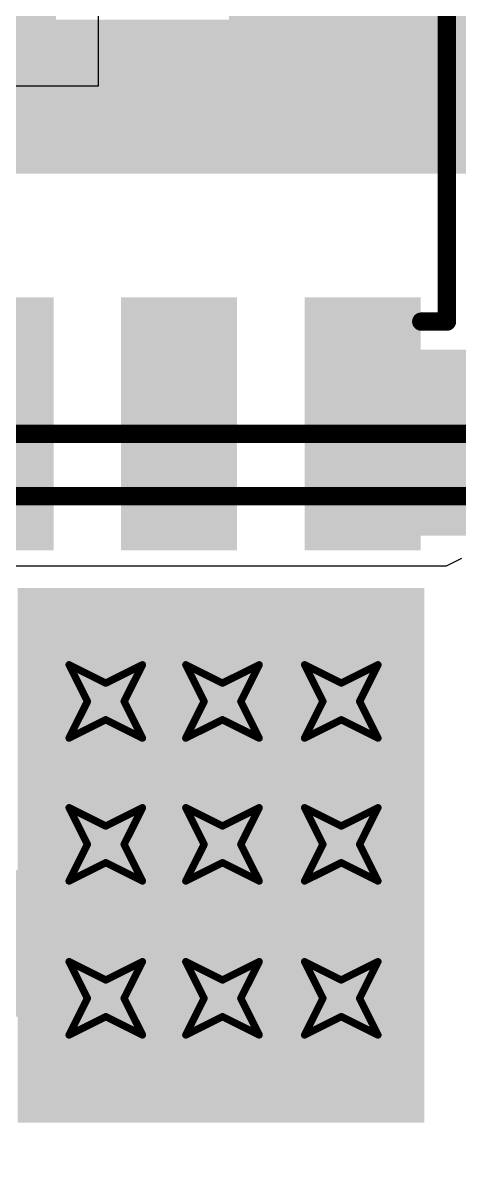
# Model space of a CAD drawing. Header units: inches. Extents: x -0.8 to 12, y -0.1 to 3.7.
# Drawn here: x 0.9675 to 1.0862, y 0.7085 to 1.0241 of the extents above; entities that cross this region are included whole.
import ezdxf

# ---------------------------------------------------------------- set-up
doc = ezdxf.new("R2010")
doc.units = ezdxf.units.IN
doc.header["$MEASUREMENT"] = 0
for name, color, linetype in [('Bottom Layer', 5, 'Continuous'), ('Bottom Overlay', 54, 'Continuous'), ('Bottom Paste', 16, 'Continuous'), ('Bottom Solder', 6, 'Continuous'), ('Drill Drawing', 1, 'Continuous'), ('Top Layer', 1, 'Continuous'), ('Top Overlay', 2, 'Continuous'), ('Top Paste', 8, 'Continuous'), ('Top Solder', 216, 'Continuous'), ('Via Holes', 16, 'Continuous')]:
    doc.layers.add(name, color=color, linetype=linetype)

# ---------------------------------------------------------------- blocks, each defined once
blk = doc.blocks.new('SOIC_8_3')
at = {"layer": 'Top Layer'}
for points in [[(-0.07579, 0.08681), (-0.07579, 0.06319), (-0.13681, 0.06319), (-0.13681, 0.08681)], [(0.13681, 0.08681), (0.13681, 0.06319), (0.07579, 0.06319), (0.07579, 0.08681)], [(-0.07579, 0.03681), (-0.07579, 0.01319), (-0.13681, 0.01319), (-0.13681, 0.03681)], [(0.13681, 0.03681), (0.13681, 0.01319), (0.07579, 0.01319), (0.07579, 0.03681)], [(-0.07579, -0.01319), (-0.07579, -0.03681), (-0.13681, -0.03681), (-0.13681, -0.01319)], [(0.13681, -0.01319), (0.13681, -0.03681), (0.07579, -0.03681), (0.07579, -0.01319)], [(-0.07579, -0.06319), (-0.07579, -0.08681), (-0.13681, -0.08681), (-0.13681, -0.06319)], [(0.13681, -0.06319), (0.13681, -0.08681), (0.07579, -0.08681), (0.07579, -0.06319)]]:
    blk.add_hatch(color=1, dxfattribs=at).paths.add_polyline_path(points)
at = {"layer": 'Top Overlay'}
blk.add_hatch(color=2, dxfattribs=at).paths.add_polyline_path([(-0.072, 0.06202), (-0.059, 0.06202), (-0.059, 0.08802), (-0.072, 0.08802)])
at = {"layer": 'Top Paste'}
for points in [[(-0.07579, 0.08681), (-0.07579, 0.06319), (-0.13681, 0.06319), (-0.13681, 0.08681)], [(0.13681, 0.08681), (0.13681, 0.06319), (0.07579, 0.06319), (0.07579, 0.08681)], [(-0.07579, 0.03681), (-0.07579, 0.01319), (-0.13681, 0.01319), (-0.13681, 0.03681)], [(0.13681, 0.03681), (0.13681, 0.01319), (0.07579, 0.01319), (0.07579, 0.03681)], [(-0.07579, -0.01319), (-0.07579, -0.03681), (-0.13681, -0.03681), (-0.13681, -0.01319)], [(0.13681, -0.01319), (0.13681, -0.03681), (0.07579, -0.03681), (0.07579, -0.01319)], [(-0.07579, -0.06319), (-0.07579, -0.08681), (-0.13681, -0.08681), (-0.13681, -0.06319)], [(0.13681, -0.06319), (0.13681, -0.08681), (0.07579, -0.08681), (0.07579, -0.06319)]]:
    blk.add_hatch(color=8, dxfattribs=at).paths.add_polyline_path(points)
at = {"layer": 'Top Solder'}
for points in [[(-0.07179, 0.09081), (-0.07179, 0.05919), (-0.14081, 0.05919), (-0.14081, 0.09081)], [(0.14081, 0.09081), (0.14081, 0.05919), (0.07179, 0.05919), (0.07179, 0.09081)], [(-0.07179, 0.04081), (-0.07179, 0.00919), (-0.14081, 0.00919), (-0.14081, 0.04081)], [(0.14081, 0.04081), (0.14081, 0.00919), (0.07179, 0.00919), (0.07179, 0.04081)], [(-0.07179, -0.00919), (-0.07179, -0.04081), (-0.14081, -0.04081), (-0.14081, -0.00919)], [(0.14081, -0.00919), (0.14081, -0.04081), (0.07179, -0.04081), (0.07179, -0.00919)], [(-0.07179, -0.05919), (-0.07179, -0.09081), (-0.14081, -0.09081), (-0.14081, -0.05919)], [(0.14081, -0.05919), (0.14081, -0.09081), (0.07179, -0.09081), (0.07179, -0.05919)]]:
    blk.add_hatch(color=216, dxfattribs=at).paths.add_polyline_path(points)
at = {"layer": 'Top Overlay'}
for points in [[(0.07837, 0.098, 0.005, 0.005, 0), (-0.07837, 0.098, 0.005, 0.005, 0)], [(-0.07837, 0.091, 0.005, 0.005, 0), (-0.07837, 0.098, 0.005, 0.005, 0)], [(0.07837, 0.091, 0.005, 0.005, 0), (0.07837, 0.098, 0.005, 0.005, 0)], [(-0.148, 0.07, 0.005, 0.005, 0), (-0.148, 0.08, 0.005, 0.005, 0)], [(-0.143, 0.075, 0.005, 0.005, 0), (-0.148, 0.08, 0.005, 0.005, 0)], [(-0.148, 0.07, 0.005, 0.005, 0), (-0.143, 0.075, 0.005, 0.005, 0)], [(-0.07837, -0.098, 0.005, 0.005, 0), (-0.07837, -0.091, 0.005, 0.005, 0)], [(0.07837, -0.098, 0.005, 0.005, 0), (0.07837, -0.091, 0.005, 0.005, 0)], [(0.07837, -0.098, 0.005, 0.005, 0), (-0.07837, -0.098, 0.005, 0.005, 0)]]:
    blk.add_lwpolyline(points, format="xyseb", dxfattribs=at)
for points in [[(-0.07962, 0.098, 0.0025, 0.0025, 1), (-0.07712, 0.098, 0.0025, 0.0025, 1)], [(-0.07962, 0.098, 0.0025, 0.0025, 1), (-0.07712, 0.098, 0.0025, 0.0025, 1)], [(0.07712, 0.098, 0.0025, 0.0025, 1), (0.07962, 0.098, 0.0025, 0.0025, 1)], [(0.07712, 0.098, 0.0025, 0.0025, 1), (0.07962, 0.098, 0.0025, 0.0025, 1)], [(-0.07962, 0.091, 0.0025, 0.0025, 1), (-0.07712, 0.091, 0.0025, 0.0025, 1)], [(0.07712, 0.091, 0.0025, 0.0025, 1), (0.07962, 0.091, 0.0025, 0.0025, 1)], [(-0.14925, 0.08, 0.0025, 0.0025, 1), (-0.14675, 0.08, 0.0025, 0.0025, 1)], [(-0.14925, 0.08, 0.0025, 0.0025, 1), (-0.14675, 0.08, 0.0025, 0.0025, 1)], [(-0.14425, 0.075, 0.0025, 0.0025, 1), (-0.14175, 0.075, 0.0025, 0.0025, 1)], [(-0.14425, 0.075, 0.0025, 0.0025, 1), (-0.14175, 0.075, 0.0025, 0.0025, 1)], [(-0.14925, 0.07, 0.0025, 0.0025, 1), (-0.14675, 0.07, 0.0025, 0.0025, 1)], [(-0.14925, 0.07, 0.0025, 0.0025, 1), (-0.14675, 0.07, 0.0025, 0.0025, 1)], [(-0.07962, -0.091, 0.0025, 0.0025, 1), (-0.07712, -0.091, 0.0025, 0.0025, 1)], [(0.07712, -0.091, 0.0025, 0.0025, 1), (0.07962, -0.091, 0.0025, 0.0025, 1)], [(-0.07962, -0.098, 0.0025, 0.0025, 1), (-0.07712, -0.098, 0.0025, 0.0025, 1)], [(-0.07962, -0.098, 0.0025, 0.0025, 1), (-0.07712, -0.098, 0.0025, 0.0025, 1)], [(0.07712, -0.098, 0.0025, 0.0025, 1), (0.07962, -0.098, 0.0025, 0.0025, 1)], [(0.07712, -0.098, 0.0025, 0.0025, 1), (0.07962, -0.098, 0.0025, 0.0025, 1)]]:
    blk.add_lwpolyline(points, format="xyseb", close=True, dxfattribs=at)
blk = doc.blocks.new('VMMC0571J150MV_B_6')
at = {"layer": 'Bottom Layer'}
for points in [[(-0.02756, 0.01969), (-0.02756, -0.01969), (-0.15748, -0.01969), (-0.15748, 0.01969)], [(0.15748, 0.01969), (0.15748, -0.01969), (0.02756, -0.01969), (0.02756, 0.01969)]]:
    blk.add_hatch(color=5, dxfattribs=at).paths.add_polyline_path(points)
at = {"layer": 'Bottom Paste'}
for points in [[(-0.02756, 0.01969), (-0.02756, -0.01969), (-0.15748, -0.01969), (-0.15748, 0.01969)], [(0.15748, 0.01969), (0.15748, -0.01969), (0.02756, -0.01969), (0.02756, 0.01969)]]:
    blk.add_hatch(color=16, dxfattribs=at).paths.add_polyline_path(points)
at = {"layer": 'Bottom Solder'}
for points in [[(-0.02356, 0.02369), (-0.02356, -0.02369), (-0.16148, -0.02369), (-0.16148, 0.02369)], [(0.16148, 0.02369), (0.16148, -0.02369), (0.02356, -0.02369), (0.02356, 0.02369)]]:
    blk.add_hatch(color=6, dxfattribs=at).paths.add_polyline_path(points)
at = {"layer": 'Bottom Overlay'}
for points in [[(-0.13, 0.097, 0.005, 0.005, 0), (-0.095, 0.132, 0.005, 0.005, 0)], [(-0.095, 0.132, 0.005, 0.005, 0), (0.131, 0.132, 0.005, 0.005, 0)], [(0.131, 0.053, 0.005, 0.005, 0), (0.131, 0.132, 0.005, 0.005, 0)], [(-0.13, 0.064, 0.005, 0.005, 0), (-0.13, 0.097, 0.005, 0.005, 0)], [(-0.14001, -0.05293, 0.005, 0.005, 0), (-0.14001, -0.02931, 0.005, 0.005, 0)], [(-0.15182, -0.04112, 0.005, 0.005, 0), (-0.1282, -0.04112, 0.005, 0.005, 0)], [(-0.14001, -0.05293, 0.005, 0.005, 0), (-0.14001, -0.04112, 0.005, 0.005, 0)], [(0.131, -0.132, 0.005, 0.005, 0), (0.131, -0.053, 0.005, 0.005, 0)], [(-0.13, -0.097, 0.005, 0.005, 0), (-0.13, -0.064, 0.005, 0.005, 0)], [(-0.13, -0.097, 0.005, 0.005, 0), (-0.095, -0.132, 0.005, 0.005, 0)], [(-0.095, -0.132, 0.005, 0.005, 0), (0.131, -0.132, 0.005, 0.005, 0)]]:
    blk.add_lwpolyline(points, format="xyseb", dxfattribs=at)
for points in [[(-0.09625, 0.132, 0.0025, 0.0025, 1), (-0.09375, 0.132, 0.0025, 0.0025, 1)], [(-0.09625, 0.132, 0.0025, 0.0025, 1), (-0.09375, 0.132, 0.0025, 0.0025, 1)], [(0.12975, 0.132, 0.0025, 0.0025, 1), (0.13225, 0.132, 0.0025, 0.0025, 1)], [(0.12975, 0.132, 0.0025, 0.0025, 1), (0.13225, 0.132, 0.0025, 0.0025, 1)], [(-0.13125, 0.097, 0.0025, 0.0025, 1), (-0.12875, 0.097, 0.0025, 0.0025, 1)], [(-0.13125, 0.097, 0.0025, 0.0025, 1), (-0.12875, 0.097, 0.0025, 0.0025, 1)], [(-0.13125, 0.064, 0.0025, 0.0025, 1), (-0.12875, 0.064, 0.0025, 0.0025, 1)], [(0.12975, 0.053, 0.0025, 0.0025, 1), (0.13225, 0.053, 0.0025, 0.0025, 1)], [(-0.14126, -0.02931, 0.0025, 0.0025, 1), (-0.13876, -0.02931, 0.0025, 0.0025, 1)], [(-0.15307, -0.04112, 0.0025, 0.0025, 1), (-0.15057, -0.04112, 0.0025, 0.0025, 1)], [(-0.14126, -0.04112, 0.0025, 0.0025, 1), (-0.13876, -0.04112, 0.0025, 0.0025, 1)], [(-0.12945, -0.04112, 0.0025, 0.0025, 1), (-0.12695, -0.04112, 0.0025, 0.0025, 1)], [(-0.14126, -0.05293, 0.0025, 0.0025, 1), (-0.13876, -0.05293, 0.0025, 0.0025, 1)], [(-0.14126, -0.05293, 0.0025, 0.0025, 1), (-0.13876, -0.05293, 0.0025, 0.0025, 1)], [(0.12975, -0.053, 0.0025, 0.0025, 1), (0.13225, -0.053, 0.0025, 0.0025, 1)], [(-0.13125, -0.064, 0.0025, 0.0025, 1), (-0.12875, -0.064, 0.0025, 0.0025, 1)], [(-0.13125, -0.097, 0.0025, 0.0025, 1), (-0.12875, -0.097, 0.0025, 0.0025, 1)], [(-0.13125, -0.097, 0.0025, 0.0025, 1), (-0.12875, -0.097, 0.0025, 0.0025, 1)], [(-0.09625, -0.132, 0.0025, 0.0025, 1), (-0.09375, -0.132, 0.0025, 0.0025, 1)], [(-0.09625, -0.132, 0.0025, 0.0025, 1), (-0.09375, -0.132, 0.0025, 0.0025, 1)], [(0.12975, -0.132, 0.0025, 0.0025, 1), (0.13225, -0.132, 0.0025, 0.0025, 1)], [(0.12975, -0.132, 0.0025, 0.0025, 1), (0.13225, -0.132, 0.0025, 0.0025, 1)]]:
    blk.add_lwpolyline(points, format="xyseb", close=True, dxfattribs=at)
blk = doc.blocks.new('8_SOIC_EP_B_19')
at = {"layer": 'Bottom Layer'}
for points in [[(-0.13681, 0.06319), (-0.13681, 0.08681), (-0.07579, 0.08681), (-0.07579, 0.06319)], [(0.07579, 0.06319), (0.07579, 0.08681), (0.13681, 0.08681), (0.13681, 0.06319)], [(-0.05144, -0.06894), (-0.05144, 0.06894), (0.05144, 0.06894), (0.05144, -0.06894)], [(-0.13681, 0.01319), (-0.13681, 0.03681), (-0.07579, 0.03681), (-0.07579, 0.01319)], [(0.07579, 0.01319), (0.07579, 0.03681), (0.13681, 0.03681), (0.13681, 0.01319)], [(-0.13681, -0.03681), (-0.13681, -0.01319), (-0.07579, -0.01319), (-0.07579, -0.03681)], [(0.07579, -0.03681), (0.07579, -0.01319), (0.13681, -0.01319), (0.13681, -0.03681)], [(-0.13681, -0.08681), (-0.13681, -0.06319), (-0.07579, -0.06319), (-0.07579, -0.08681)], [(0.07579, -0.08681), (0.07579, -0.06319), (0.13681, -0.06319), (0.13681, -0.08681)]]:
    blk.add_hatch(color=5, dxfattribs=at).paths.add_polyline_path(points)
at = {"layer": 'Bottom Overlay'}
blk.add_hatch(color=54, dxfattribs=at).paths.add_polyline_path([(-0.072, -0.088), (-0.059, -0.088), (-0.059, -0.062), (-0.072, -0.062)])
at = {"layer": 'Bottom Paste'}
for points in [[(-0.13681, 0.06319), (-0.13681, 0.08681), (-0.07579, 0.08681), (-0.07579, 0.06319)], [(0.07579, 0.06319), (0.07579, 0.08681), (0.13681, 0.08681), (0.13681, 0.06319)], [(-0.05144, -0.06894), (-0.05144, 0.06894), (0.05144, 0.06894), (0.05144, -0.06894)], [(-0.13681, 0.01319), (-0.13681, 0.03681), (-0.07579, 0.03681), (-0.07579, 0.01319)], [(0.07579, 0.01319), (0.07579, 0.03681), (0.13681, 0.03681), (0.13681, 0.01319)], [(-0.13681, -0.03681), (-0.13681, -0.01319), (-0.07579, -0.01319), (-0.07579, -0.03681)], [(0.07579, -0.03681), (0.07579, -0.01319), (0.13681, -0.01319), (0.13681, -0.03681)], [(-0.13681, -0.08681), (-0.13681, -0.06319), (-0.07579, -0.06319), (-0.07579, -0.08681)], [(0.07579, -0.08681), (0.07579, -0.06319), (0.13681, -0.06319), (0.13681, -0.08681)]]:
    blk.add_hatch(color=16, dxfattribs=at).paths.add_polyline_path(points)
at = {"layer": 'Bottom Solder'}
for points in [[(-0.14081, 0.05919), (-0.14081, 0.09081), (-0.07179, 0.09081), (-0.07179, 0.05919)], [(0.07179, 0.05919), (0.07179, 0.09081), (0.14081, 0.09081), (0.14081, 0.05919)], [(-0.05544, -0.07294), (-0.05544, 0.07294), (0.05544, 0.07294), (0.05544, -0.07294)], [(-0.14081, 0.00919), (-0.14081, 0.04081), (-0.07179, 0.04081), (-0.07179, 0.00919)], [(0.07179, 0.00919), (0.07179, 0.04081), (0.14081, 0.04081), (0.14081, 0.00919)], [(-0.14081, -0.04081), (-0.14081, -0.00919), (-0.07179, -0.00919), (-0.07179, -0.04081)], [(0.07179, -0.04081), (0.07179, -0.00919), (0.14081, -0.00919), (0.14081, -0.04081)], [(-0.14081, -0.09081), (-0.14081, -0.05919), (-0.07179, -0.05919), (-0.07179, -0.09081)], [(0.07179, -0.09081), (0.07179, -0.05919), (0.14081, -0.05919), (0.14081, -0.09081)]]:
    blk.add_hatch(color=6, dxfattribs=at).paths.add_polyline_path(points)
at = {"layer": 'Bottom Overlay'}
for points in [[(-0.07837, 0.098, 0.005, 0.005, 0), (0.07837, 0.098, 0.005, 0.005, 0)], [(-0.07837, 0.091, 0.005, 0.005, 0), (-0.07837, 0.098, 0.005, 0.005, 0)], [(0.07837, 0.091, 0.005, 0.005, 0), (0.07837, 0.098, 0.005, 0.005, 0)], [(-0.148, -0.08, 0.005, 0.005, 0), (-0.148, -0.07, 0.005, 0.005, 0)], [(-0.148, -0.07, 0.005, 0.005, 0), (-0.143, -0.075, 0.005, 0.005, 0)], [(-0.148, -0.08, 0.005, 0.005, 0), (-0.143, -0.075, 0.005, 0.005, 0)], [(-0.07837, -0.098, 0.005, 0.005, 0), (-0.07837, -0.091, 0.005, 0.005, 0)], [(0.07837, -0.098, 0.005, 0.005, 0), (0.07837, -0.091, 0.005, 0.005, 0)], [(-0.07837, -0.098, 0.005, 0.005, 0), (0.07837, -0.098, 0.005, 0.005, 0)]]:
    blk.add_lwpolyline(points, format="xyseb", dxfattribs=at)
for points in [[(-0.07962, 0.098, 0.0025, 0.0025, 1), (-0.07712, 0.098, 0.0025, 0.0025, 1)], [(-0.07962, 0.098, 0.0025, 0.0025, 1), (-0.07712, 0.098, 0.0025, 0.0025, 1)], [(0.07712, 0.098, 0.0025, 0.0025, 1), (0.07962, 0.098, 0.0025, 0.0025, 1)], [(0.07712, 0.098, 0.0025, 0.0025, 1), (0.07962, 0.098, 0.0025, 0.0025, 1)], [(-0.07962, 0.091, 0.0025, 0.0025, 1), (-0.07712, 0.091, 0.0025, 0.0025, 1)], [(0.07712, 0.091, 0.0025, 0.0025, 1), (0.07962, 0.091, 0.0025, 0.0025, 1)], [(-0.14925, -0.07, 0.0025, 0.0025, 1), (-0.14675, -0.07, 0.0025, 0.0025, 1)], [(-0.14925, -0.07, 0.0025, 0.0025, 1), (-0.14675, -0.07, 0.0025, 0.0025, 1)], [(-0.14425, -0.075, 0.0025, 0.0025, 1), (-0.14175, -0.075, 0.0025, 0.0025, 1)], [(-0.14425, -0.075, 0.0025, 0.0025, 1), (-0.14175, -0.075, 0.0025, 0.0025, 1)], [(-0.14925, -0.08, 0.0025, 0.0025, 1), (-0.14675, -0.08, 0.0025, 0.0025, 1)], [(-0.14925, -0.08, 0.0025, 0.0025, 1), (-0.14675, -0.08, 0.0025, 0.0025, 1)], [(-0.07962, -0.091, 0.0025, 0.0025, 1), (-0.07712, -0.091, 0.0025, 0.0025, 1)], [(0.07712, -0.091, 0.0025, 0.0025, 1), (0.07962, -0.091, 0.0025, 0.0025, 1)], [(-0.07962, -0.098, 0.0025, 0.0025, 1), (-0.07712, -0.098, 0.0025, 0.0025, 1)], [(-0.07962, -0.098, 0.0025, 0.0025, 1), (-0.07712, -0.098, 0.0025, 0.0025, 1)], [(0.07712, -0.098, 0.0025, 0.0025, 1), (0.07962, -0.098, 0.0025, 0.0025, 1)], [(0.07712, -0.098, 0.0025, 0.0025, 1), (0.07962, -0.098, 0.0025, 0.0025, 1)]]:
    blk.add_lwpolyline(points, format="xyseb", close=True, dxfattribs=at)

msp = doc.modelspace()

# ---------------------------------------------------------------- hatches: boundary and pattern name
at = {"layer": 'Bottom Layer'}
h = msp.add_hatch(color=5, dxfattribs=at)
edge = h.paths.add_edge_path()
edge.add_arc((0.99, 0.839), 0.01181, 0, 360)
h = msp.add_hatch(color=5, dxfattribs=at)
edge = h.paths.add_edge_path()
edge.add_arc((1.02181, 0.839), 0.01181, 0, 360)
h = msp.add_hatch(color=5, dxfattribs=at)
edge = h.paths.add_edge_path()
edge.add_arc((1.05419, 0.839), 0.01181, 0, 360)
h = msp.add_hatch(color=5, dxfattribs=at)
edge = h.paths.add_edge_path()
edge.add_arc((0.99, 0.8), 0.01181, 0, 360)
h = msp.add_hatch(color=5, dxfattribs=at)
edge = h.paths.add_edge_path()
edge.add_arc((1.02181, 0.8), 0.01181, 0, 360)
h = msp.add_hatch(color=5, dxfattribs=at)
edge = h.paths.add_edge_path()
edge.add_arc((1.05419, 0.8), 0.01181, 0, 360)
msp.add_hatch(color=5, dxfattribs=at).paths.add_polyline_path([(0.76, 0.753), (1.07283, 0.753), (1.07283, 0.793), (0.76, 0.793)])
h = msp.add_hatch(color=5, dxfattribs=at)
edge = h.paths.add_edge_path()
edge.add_arc((0.99, 0.758), 0.01181, 0, 360)
h = msp.add_hatch(color=5, dxfattribs=at)
edge = h.paths.add_edge_path()
edge.add_arc((1.02181, 0.758), 0.01181, 0, 360)
h = msp.add_hatch(color=5, dxfattribs=at)
edge = h.paths.add_edge_path()
edge.add_arc((1.05419, 0.758), 0.01181, 0, 360)
at = {"layer": 'Bottom Solder'}
h = msp.add_hatch(color=6, dxfattribs=at)
edge = h.paths.add_edge_path()
edge.add_arc((0.99, 0.839), 0.01581, 0, 360)
h = msp.add_hatch(color=6, dxfattribs=at)
edge = h.paths.add_edge_path()
edge.add_arc((1.02181, 0.839), 0.01581, 0, 360)
h = msp.add_hatch(color=6, dxfattribs=at)
edge = h.paths.add_edge_path()
edge.add_arc((1.05419, 0.839), 0.01581, 0, 360)
h = msp.add_hatch(color=6, dxfattribs=at)
edge = h.paths.add_edge_path()
edge.add_arc((0.99, 0.8), 0.01581, 0, 360)
h = msp.add_hatch(color=6, dxfattribs=at)
edge = h.paths.add_edge_path()
edge.add_arc((1.02181, 0.8), 0.01581, 0, 360)
h = msp.add_hatch(color=6, dxfattribs=at)
edge = h.paths.add_edge_path()
edge.add_arc((1.05419, 0.8), 0.01581, 0, 360)
h = msp.add_hatch(color=6, dxfattribs=at)
edge = h.paths.add_edge_path()
edge.add_arc((0.99, 0.758), 0.01581, 0, 360)
h = msp.add_hatch(color=6, dxfattribs=at)
edge = h.paths.add_edge_path()
edge.add_arc((1.02181, 0.758), 0.01581, 0, 360)
h = msp.add_hatch(color=6, dxfattribs=at)
edge = h.paths.add_edge_path()
edge.add_arc((1.05419, 0.758), 0.01581, 0, 360)
at = {"layer": 'Top Layer'}
for points in [[(0.7603, 0.983), (1.22246, 0.983), (1.22246, 1.025), (0.7603, 1.025)], [(1.04819, 0.88419), (1.22246, 0.88419), (1.22246, 0.935), (1.04819, 0.935)], [(0.96995, 0.72806), (1.07283, 0.72806), (1.07283, 0.86594), (0.96995, 0.86594)]]:
    msp.add_hatch(color=1, dxfattribs=at).paths.add_polyline_path(points)
h = msp.add_hatch(color=1, dxfattribs=at)
edge = h.paths.add_edge_path()
edge.add_arc((0.99, 0.839), 0.01181, 0, 360)
h = msp.add_hatch(color=1, dxfattribs=at)
edge = h.paths.add_edge_path()
edge.add_arc((1.02181, 0.839), 0.01181, 0, 360)
h = msp.add_hatch(color=1, dxfattribs=at)
edge = h.paths.add_edge_path()
edge.add_arc((1.05419, 0.839), 0.01181, 0, 360)
h = msp.add_hatch(color=1, dxfattribs=at)
edge = h.paths.add_edge_path()
edge.add_arc((0.99, 0.8), 0.01181, 0, 360)
h = msp.add_hatch(color=1, dxfattribs=at)
edge = h.paths.add_edge_path()
edge.add_arc((1.02181, 0.8), 0.01181, 0, 360)
h = msp.add_hatch(color=1, dxfattribs=at)
edge = h.paths.add_edge_path()
edge.add_arc((1.05419, 0.8), 0.01181, 0, 360)
h = msp.add_hatch(color=1, dxfattribs=at)
edge = h.paths.add_edge_path()
edge.add_arc((0.99, 0.758), 0.01181, 0, 360)
h = msp.add_hatch(color=1, dxfattribs=at)
edge = h.paths.add_edge_path()
edge.add_arc((1.02181, 0.758), 0.01181, 0, 360)
h = msp.add_hatch(color=1, dxfattribs=at)
edge = h.paths.add_edge_path()
edge.add_arc((1.05419, 0.758), 0.01181, 0, 360)
at = {"layer": 'Top Solder'}
h = msp.add_hatch(color=216, dxfattribs=at)
edge = h.paths.add_edge_path()
edge.add_arc((0.99, 0.839), 0.01581, 0, 360)
h = msp.add_hatch(color=216, dxfattribs=at)
edge = h.paths.add_edge_path()
edge.add_arc((1.02181, 0.839), 0.01581, 0, 360)
h = msp.add_hatch(color=216, dxfattribs=at)
edge = h.paths.add_edge_path()
edge.add_arc((1.05419, 0.839), 0.01581, 0, 360)
h = msp.add_hatch(color=216, dxfattribs=at)
edge = h.paths.add_edge_path()
edge.add_arc((0.99, 0.8), 0.01581, 0, 360)
h = msp.add_hatch(color=216, dxfattribs=at)
edge = h.paths.add_edge_path()
edge.add_arc((1.02181, 0.8), 0.01581, 0, 360)
h = msp.add_hatch(color=216, dxfattribs=at)
edge = h.paths.add_edge_path()
edge.add_arc((1.05419, 0.8), 0.01581, 0, 360)
h = msp.add_hatch(color=216, dxfattribs=at)
edge = h.paths.add_edge_path()
edge.add_arc((0.99, 0.758), 0.01581, 0, 360)
h = msp.add_hatch(color=216, dxfattribs=at)
edge = h.paths.add_edge_path()
edge.add_arc((1.02181, 0.758), 0.01581, 0, 360)
h = msp.add_hatch(color=216, dxfattribs=at)
edge = h.paths.add_edge_path()
edge.add_arc((1.05419, 0.758), 0.01581, 0, 360)
at = {"layer": 'Via Holes'}
h = msp.add_hatch(color=7, dxfattribs=at)
edge = h.paths.add_edge_path()
edge.add_arc((0.99, 0.839), 0.00591, 0, 360)
h = msp.add_hatch(color=7, dxfattribs=at)
edge = h.paths.add_edge_path()
edge.add_arc((1.02181, 0.839), 0.00591, 0, 360)
h = msp.add_hatch(color=7, dxfattribs=at)
edge = h.paths.add_edge_path()
edge.add_arc((1.05419, 0.839), 0.00591, 0, 360)
h = msp.add_hatch(color=7, dxfattribs=at)
edge = h.paths.add_edge_path()
edge.add_arc((0.99, 0.8), 0.00591, 0, 360)
h = msp.add_hatch(color=7, dxfattribs=at)
edge = h.paths.add_edge_path()
edge.add_arc((1.02181, 0.8), 0.00591, 0, 360)
h = msp.add_hatch(color=7, dxfattribs=at)
edge = h.paths.add_edge_path()
edge.add_arc((1.05419, 0.8), 0.00591, 0, 360)
h = msp.add_hatch(color=7, dxfattribs=at)
edge = h.paths.add_edge_path()
edge.add_arc((0.99, 0.758), 0.00591, 0, 360)
h = msp.add_hatch(color=7, dxfattribs=at)
edge = h.paths.add_edge_path()
edge.add_arc((1.02181, 0.758), 0.00591, 0, 360)
h = msp.add_hatch(color=7, dxfattribs=at)
edge = h.paths.add_edge_path()
edge.add_arc((1.05419, 0.758), 0.00591, 0, 360)

# ---------------------------------------------------------------- linework, layer by layer
at = {"layer": 'Bottom Layer'}
for p, q in [((0.988, 1.007), (0.988, 1.14)), ((0.988, 1.007), (0.988, 1.14)), ((0.828, 1.007), (0.988, 1.007)), ((0.828, 1.007), (0.988, 1.007)), ((1.08698, 0.87798), (1.08283, 0.87594)), ((1.08283, 0.87594), (0.95995, 0.87594))]:
    msp.add_line(p, q, dxfattribs=at)
at = {"layer": 'Drill Drawing'}
for points in [[(0.98, 0.849, 0.002, 0.002, 0), (0.99, 0.844, 0.002, 0.002, 0)], [(0.98, 0.849, 0.002, 0.002, 0), (0.985, 0.839, 0.002, 0.002, 0)], [(0.99, 0.844, 0.002, 0.002, 0), (1, 0.849, 0.002, 0.002, 0)], [(0.995, 0.839, 0.002, 0.002, 0), (1, 0.849, 0.002, 0.002, 0)], [(1.01181, 0.849, 0.002, 0.002, 0), (1.02181, 0.844, 0.002, 0.002, 0)], [(1.01181, 0.849, 0.002, 0.002, 0), (1.01681, 0.839, 0.002, 0.002, 0)], [(1.02181, 0.844, 0.002, 0.002, 0), (1.03181, 0.849, 0.002, 0.002, 0)], [(1.02681, 0.839, 0.002, 0.002, 0), (1.03181, 0.849, 0.002, 0.002, 0)], [(1.04419, 0.849, 0.002, 0.002, 0), (1.05419, 0.844, 0.002, 0.002, 0)], [(1.04419, 0.849, 0.002, 0.002, 0), (1.04919, 0.839, 0.002, 0.002, 0)], [(1.05419, 0.844, 0.002, 0.002, 0), (1.06419, 0.849, 0.002, 0.002, 0)], [(1.05919, 0.839, 0.002, 0.002, 0), (1.06419, 0.849, 0.002, 0.002, 0)], [(0.98, 0.829, 0.002, 0.002, 0), (0.985, 0.839, 0.002, 0.002, 0)], [(0.995, 0.839, 0.002, 0.002, 0), (1, 0.829, 0.002, 0.002, 0)], [(1.01181, 0.829, 0.002, 0.002, 0), (1.01681, 0.839, 0.002, 0.002, 0)], [(1.02681, 0.839, 0.002, 0.002, 0), (1.03181, 0.829, 0.002, 0.002, 0)], [(1.04419, 0.829, 0.002, 0.002, 0), (1.04919, 0.839, 0.002, 0.002, 0)], [(1.05919, 0.839, 0.002, 0.002, 0), (1.06419, 0.829, 0.002, 0.002, 0)], [(0.98, 0.829, 0.002, 0.002, 0), (0.99, 0.834, 0.002, 0.002, 0)], [(0.99, 0.834, 0.002, 0.002, 0), (1, 0.829, 0.002, 0.002, 0)], [(1.01181, 0.829, 0.002, 0.002, 0), (1.02181, 0.834, 0.002, 0.002, 0)], [(1.02181, 0.834, 0.002, 0.002, 0), (1.03181, 0.829, 0.002, 0.002, 0)], [(1.04419, 0.829, 0.002, 0.002, 0), (1.05419, 0.834, 0.002, 0.002, 0)], [(1.05419, 0.834, 0.002, 0.002, 0), (1.06419, 0.829, 0.002, 0.002, 0)], [(0.98, 0.81, 0.002, 0.002, 0), (0.99, 0.805, 0.002, 0.002, 0)], [(0.98, 0.81, 0.002, 0.002, 0), (0.985, 0.8, 0.002, 0.002, 0)], [(0.99, 0.805, 0.002, 0.002, 0), (1, 0.81, 0.002, 0.002, 0)], [(0.995, 0.8, 0.002, 0.002, 0), (1, 0.81, 0.002, 0.002, 0)], [(1.01181, 0.81, 0.002, 0.002, 0), (1.02181, 0.805, 0.002, 0.002, 0)], [(1.01181, 0.81, 0.002, 0.002, 0), (1.01681, 0.8, 0.002, 0.002, 0)], [(1.02181, 0.805, 0.002, 0.002, 0), (1.03181, 0.81, 0.002, 0.002, 0)], [(1.02681, 0.8, 0.002, 0.002, 0), (1.03181, 0.81, 0.002, 0.002, 0)], [(1.04419, 0.81, 0.002, 0.002, 0), (1.05419, 0.805, 0.002, 0.002, 0)], [(1.04419, 0.81, 0.002, 0.002, 0), (1.04919, 0.8, 0.002, 0.002, 0)], [(1.05419, 0.805, 0.002, 0.002, 0), (1.06419, 0.81, 0.002, 0.002, 0)], [(1.05919, 0.8, 0.002, 0.002, 0), (1.06419, 0.81, 0.002, 0.002, 0)], [(0.98, 0.79, 0.002, 0.002, 0), (0.985, 0.8, 0.002, 0.002, 0)], [(0.995, 0.8, 0.002, 0.002, 0), (1, 0.79, 0.002, 0.002, 0)], [(1.01181, 0.79, 0.002, 0.002, 0), (1.01681, 0.8, 0.002, 0.002, 0)], [(1.02681, 0.8, 0.002, 0.002, 0), (1.03181, 0.79, 0.002, 0.002, 0)], [(1.04419, 0.79, 0.002, 0.002, 0), (1.04919, 0.8, 0.002, 0.002, 0)], [(1.05919, 0.8, 0.002, 0.002, 0), (1.06419, 0.79, 0.002, 0.002, 0)], [(0.98, 0.79, 0.002, 0.002, 0), (0.99, 0.795, 0.002, 0.002, 0)], [(0.99, 0.795, 0.002, 0.002, 0), (1, 0.79, 0.002, 0.002, 0)], [(1.01181, 0.79, 0.002, 0.002, 0), (1.02181, 0.795, 0.002, 0.002, 0)], [(1.02181, 0.795, 0.002, 0.002, 0), (1.03181, 0.79, 0.002, 0.002, 0)], [(1.04419, 0.79, 0.002, 0.002, 0), (1.05419, 0.795, 0.002, 0.002, 0)], [(1.05419, 0.795, 0.002, 0.002, 0), (1.06419, 0.79, 0.002, 0.002, 0)], [(0.98, 0.768, 0.002, 0.002, 0), (0.99, 0.763, 0.002, 0.002, 0)], [(0.98, 0.768, 0.002, 0.002, 0), (0.985, 0.758, 0.002, 0.002, 0)], [(0.99, 0.763, 0.002, 0.002, 0), (1, 0.768, 0.002, 0.002, 0)], [(0.995, 0.758, 0.002, 0.002, 0), (1, 0.768, 0.002, 0.002, 0)], [(1.01181, 0.768, 0.002, 0.002, 0), (1.02181, 0.763, 0.002, 0.002, 0)], [(1.01181, 0.768, 0.002, 0.002, 0), (1.01681, 0.758, 0.002, 0.002, 0)], [(1.02181, 0.763, 0.002, 0.002, 0), (1.03181, 0.768, 0.002, 0.002, 0)], [(1.02681, 0.758, 0.002, 0.002, 0), (1.03181, 0.768, 0.002, 0.002, 0)], [(1.04419, 0.768, 0.002, 0.002, 0), (1.05419, 0.763, 0.002, 0.002, 0)], [(1.04419, 0.768, 0.002, 0.002, 0), (1.04919, 0.758, 0.002, 0.002, 0)], [(1.05419, 0.763, 0.002, 0.002, 0), (1.06419, 0.768, 0.002, 0.002, 0)], [(1.05919, 0.758, 0.002, 0.002, 0), (1.06419, 0.768, 0.002, 0.002, 0)], [(0.98, 0.748, 0.002, 0.002, 0), (0.985, 0.758, 0.002, 0.002, 0)], [(0.995, 0.758, 0.002, 0.002, 0), (1, 0.748, 0.002, 0.002, 0)], [(1.01181, 0.748, 0.002, 0.002, 0), (1.01681, 0.758, 0.002, 0.002, 0)], [(1.02681, 0.758, 0.002, 0.002, 0), (1.03181, 0.748, 0.002, 0.002, 0)], [(1.04419, 0.748, 0.002, 0.002, 0), (1.04919, 0.758, 0.002, 0.002, 0)], [(1.05919, 0.758, 0.002, 0.002, 0), (1.06419, 0.748, 0.002, 0.002, 0)], [(0.98, 0.748, 0.002, 0.002, 0), (0.99, 0.753, 0.002, 0.002, 0)], [(0.99, 0.753, 0.002, 0.002, 0), (1, 0.748, 0.002, 0.002, 0)], [(1.01181, 0.748, 0.002, 0.002, 0), (1.02181, 0.753, 0.002, 0.002, 0)], [(1.02181, 0.753, 0.002, 0.002, 0), (1.03181, 0.748, 0.002, 0.002, 0)], [(1.04419, 0.748, 0.002, 0.002, 0), (1.05419, 0.753, 0.002, 0.002, 0)], [(1.05419, 0.753, 0.002, 0.002, 0), (1.06419, 0.748, 0.002, 0.002, 0)]]:
    msp.add_lwpolyline(points, format="xyseb", dxfattribs=at)
for points in [[(0.9795, 0.849, 0.001, 0.001, 1), (0.9805, 0.849, 0.001, 0.001, 1)], [(0.9795, 0.849, 0.001, 0.001, 1), (0.9805, 0.849, 0.001, 0.001, 1)], [(0.9995, 0.849, 0.001, 0.001, 1), (1.0005, 0.849, 0.001, 0.001, 1)], [(0.9995, 0.849, 0.001, 0.001, 1), (1.0005, 0.849, 0.001, 0.001, 1)], [(1.01131, 0.849, 0.001, 0.001, 1), (1.01231, 0.849, 0.001, 0.001, 1)], [(1.01131, 0.849, 0.001, 0.001, 1), (1.01231, 0.849, 0.001, 0.001, 1)], [(1.03131, 0.849, 0.001, 0.001, 1), (1.03231, 0.849, 0.001, 0.001, 1)], [(1.03131, 0.849, 0.001, 0.001, 1), (1.03231, 0.849, 0.001, 0.001, 1)], [(1.04369, 0.849, 0.001, 0.001, 1), (1.04469, 0.849, 0.001, 0.001, 1)], [(1.04369, 0.849, 0.001, 0.001, 1), (1.04469, 0.849, 0.001, 0.001, 1)], [(1.06369, 0.849, 0.001, 0.001, 1), (1.06469, 0.849, 0.001, 0.001, 1)], [(1.06369, 0.849, 0.001, 0.001, 1), (1.06469, 0.849, 0.001, 0.001, 1)], [(0.9895, 0.844, 0.001, 0.001, 1), (0.9905, 0.844, 0.001, 0.001, 1)], [(0.9895, 0.844, 0.001, 0.001, 1), (0.9905, 0.844, 0.001, 0.001, 1)], [(1.02131, 0.844, 0.001, 0.001, 1), (1.02231, 0.844, 0.001, 0.001, 1)], [(1.02131, 0.844, 0.001, 0.001, 1), (1.02231, 0.844, 0.001, 0.001, 1)], [(1.05369, 0.844, 0.001, 0.001, 1), (1.05469, 0.844, 0.001, 0.001, 1)], [(1.05369, 0.844, 0.001, 0.001, 1), (1.05469, 0.844, 0.001, 0.001, 1)], [(0.9845, 0.839, 0.001, 0.001, 1), (0.9855, 0.839, 0.001, 0.001, 1)], [(0.9845, 0.839, 0.001, 0.001, 1), (0.9855, 0.839, 0.001, 0.001, 1)], [(0.9945, 0.839, 0.001, 0.001, 1), (0.9955, 0.839, 0.001, 0.001, 1)], [(0.9945, 0.839, 0.001, 0.001, 1), (0.9955, 0.839, 0.001, 0.001, 1)], [(1.01631, 0.839, 0.001, 0.001, 1), (1.01731, 0.839, 0.001, 0.001, 1)], [(1.01631, 0.839, 0.001, 0.001, 1), (1.01731, 0.839, 0.001, 0.001, 1)], [(1.02631, 0.839, 0.001, 0.001, 1), (1.02731, 0.839, 0.001, 0.001, 1)], [(1.02631, 0.839, 0.001, 0.001, 1), (1.02731, 0.839, 0.001, 0.001, 1)], [(1.04869, 0.839, 0.001, 0.001, 1), (1.04969, 0.839, 0.001, 0.001, 1)], [(1.04869, 0.839, 0.001, 0.001, 1), (1.04969, 0.839, 0.001, 0.001, 1)], [(1.05869, 0.839, 0.001, 0.001, 1), (1.05969, 0.839, 0.001, 0.001, 1)], [(1.05869, 0.839, 0.001, 0.001, 1), (1.05969, 0.839, 0.001, 0.001, 1)], [(0.9895, 0.834, 0.001, 0.001, 1), (0.9905, 0.834, 0.001, 0.001, 1)], [(0.9895, 0.834, 0.001, 0.001, 1), (0.9905, 0.834, 0.001, 0.001, 1)], [(1.02131, 0.834, 0.001, 0.001, 1), (1.02231, 0.834, 0.001, 0.001, 1)], [(1.02131, 0.834, 0.001, 0.001, 1), (1.02231, 0.834, 0.001, 0.001, 1)], [(1.05369, 0.834, 0.001, 0.001, 1), (1.05469, 0.834, 0.001, 0.001, 1)], [(1.05369, 0.834, 0.001, 0.001, 1), (1.05469, 0.834, 0.001, 0.001, 1)], [(0.9795, 0.829, 0.001, 0.001, 1), (0.9805, 0.829, 0.001, 0.001, 1)], [(0.9795, 0.829, 0.001, 0.001, 1), (0.9805, 0.829, 0.001, 0.001, 1)], [(0.9995, 0.829, 0.001, 0.001, 1), (1.0005, 0.829, 0.001, 0.001, 1)], [(0.9995, 0.829, 0.001, 0.001, 1), (1.0005, 0.829, 0.001, 0.001, 1)], [(1.01131, 0.829, 0.001, 0.001, 1), (1.01231, 0.829, 0.001, 0.001, 1)], [(1.01131, 0.829, 0.001, 0.001, 1), (1.01231, 0.829, 0.001, 0.001, 1)], [(1.03131, 0.829, 0.001, 0.001, 1), (1.03231, 0.829, 0.001, 0.001, 1)], [(1.03131, 0.829, 0.001, 0.001, 1), (1.03231, 0.829, 0.001, 0.001, 1)], [(1.04369, 0.829, 0.001, 0.001, 1), (1.04469, 0.829, 0.001, 0.001, 1)], [(1.04369, 0.829, 0.001, 0.001, 1), (1.04469, 0.829, 0.001, 0.001, 1)], [(1.06369, 0.829, 0.001, 0.001, 1), (1.06469, 0.829, 0.001, 0.001, 1)], [(1.06369, 0.829, 0.001, 0.001, 1), (1.06469, 0.829, 0.001, 0.001, 1)], [(0.9795, 0.81, 0.001, 0.001, 1), (0.9805, 0.81, 0.001, 0.001, 1)], [(0.9795, 0.81, 0.001, 0.001, 1), (0.9805, 0.81, 0.001, 0.001, 1)], [(0.9995, 0.81, 0.001, 0.001, 1), (1.0005, 0.81, 0.001, 0.001, 1)], [(0.9995, 0.81, 0.001, 0.001, 1), (1.0005, 0.81, 0.001, 0.001, 1)], [(1.01131, 0.81, 0.001, 0.001, 1), (1.01231, 0.81, 0.001, 0.001, 1)], [(1.01131, 0.81, 0.001, 0.001, 1), (1.01231, 0.81, 0.001, 0.001, 1)], [(1.03131, 0.81, 0.001, 0.001, 1), (1.03231, 0.81, 0.001, 0.001, 1)], [(1.03131, 0.81, 0.001, 0.001, 1), (1.03231, 0.81, 0.001, 0.001, 1)], [(1.04369, 0.81, 0.001, 0.001, 1), (1.04469, 0.81, 0.001, 0.001, 1)], [(1.04369, 0.81, 0.001, 0.001, 1), (1.04469, 0.81, 0.001, 0.001, 1)], [(1.06369, 0.81, 0.001, 0.001, 1), (1.06469, 0.81, 0.001, 0.001, 1)], [(1.06369, 0.81, 0.001, 0.001, 1), (1.06469, 0.81, 0.001, 0.001, 1)], [(0.9895, 0.805, 0.001, 0.001, 1), (0.9905, 0.805, 0.001, 0.001, 1)], [(0.9895, 0.805, 0.001, 0.001, 1), (0.9905, 0.805, 0.001, 0.001, 1)], [(1.02131, 0.805, 0.001, 0.001, 1), (1.02231, 0.805, 0.001, 0.001, 1)], [(1.02131, 0.805, 0.001, 0.001, 1), (1.02231, 0.805, 0.001, 0.001, 1)], [(1.05369, 0.805, 0.001, 0.001, 1), (1.05469, 0.805, 0.001, 0.001, 1)], [(1.05369, 0.805, 0.001, 0.001, 1), (1.05469, 0.805, 0.001, 0.001, 1)], [(0.9845, 0.8, 0.001, 0.001, 1), (0.9855, 0.8, 0.001, 0.001, 1)], [(0.9845, 0.8, 0.001, 0.001, 1), (0.9855, 0.8, 0.001, 0.001, 1)], [(0.9945, 0.8, 0.001, 0.001, 1), (0.9955, 0.8, 0.001, 0.001, 1)], [(0.9945, 0.8, 0.001, 0.001, 1), (0.9955, 0.8, 0.001, 0.001, 1)], [(1.01631, 0.8, 0.001, 0.001, 1), (1.01731, 0.8, 0.001, 0.001, 1)], [(1.01631, 0.8, 0.001, 0.001, 1), (1.01731, 0.8, 0.001, 0.001, 1)], [(1.02631, 0.8, 0.001, 0.001, 1), (1.02731, 0.8, 0.001, 0.001, 1)], [(1.02631, 0.8, 0.001, 0.001, 1), (1.02731, 0.8, 0.001, 0.001, 1)], [(1.04869, 0.8, 0.001, 0.001, 1), (1.04969, 0.8, 0.001, 0.001, 1)], [(1.04869, 0.8, 0.001, 0.001, 1), (1.04969, 0.8, 0.001, 0.001, 1)], [(1.05869, 0.8, 0.001, 0.001, 1), (1.05969, 0.8, 0.001, 0.001, 1)], [(1.05869, 0.8, 0.001, 0.001, 1), (1.05969, 0.8, 0.001, 0.001, 1)], [(0.9895, 0.795, 0.001, 0.001, 1), (0.9905, 0.795, 0.001, 0.001, 1)], [(0.9895, 0.795, 0.001, 0.001, 1), (0.9905, 0.795, 0.001, 0.001, 1)], [(1.02131, 0.795, 0.001, 0.001, 1), (1.02231, 0.795, 0.001, 0.001, 1)], [(1.02131, 0.795, 0.001, 0.001, 1), (1.02231, 0.795, 0.001, 0.001, 1)], [(1.05369, 0.795, 0.001, 0.001, 1), (1.05469, 0.795, 0.001, 0.001, 1)], [(1.05369, 0.795, 0.001, 0.001, 1), (1.05469, 0.795, 0.001, 0.001, 1)], [(0.9795, 0.79, 0.001, 0.001, 1), (0.9805, 0.79, 0.001, 0.001, 1)], [(0.9795, 0.79, 0.001, 0.001, 1), (0.9805, 0.79, 0.001, 0.001, 1)], [(0.9995, 0.79, 0.001, 0.001, 1), (1.0005, 0.79, 0.001, 0.001, 1)], [(0.9995, 0.79, 0.001, 0.001, 1), (1.0005, 0.79, 0.001, 0.001, 1)], [(1.01131, 0.79, 0.001, 0.001, 1), (1.01231, 0.79, 0.001, 0.001, 1)], [(1.01131, 0.79, 0.001, 0.001, 1), (1.01231, 0.79, 0.001, 0.001, 1)], [(1.03131, 0.79, 0.001, 0.001, 1), (1.03231, 0.79, 0.001, 0.001, 1)], [(1.03131, 0.79, 0.001, 0.001, 1), (1.03231, 0.79, 0.001, 0.001, 1)], [(1.04369, 0.79, 0.001, 0.001, 1), (1.04469, 0.79, 0.001, 0.001, 1)], [(1.04369, 0.79, 0.001, 0.001, 1), (1.04469, 0.79, 0.001, 0.001, 1)], [(1.06369, 0.79, 0.001, 0.001, 1), (1.06469, 0.79, 0.001, 0.001, 1)], [(1.06369, 0.79, 0.001, 0.001, 1), (1.06469, 0.79, 0.001, 0.001, 1)], [(0.9795, 0.768, 0.001, 0.001, 1), (0.9805, 0.768, 0.001, 0.001, 1)], [(0.9795, 0.768, 0.001, 0.001, 1), (0.9805, 0.768, 0.001, 0.001, 1)], [(0.9995, 0.768, 0.001, 0.001, 1), (1.0005, 0.768, 0.001, 0.001, 1)], [(0.9995, 0.768, 0.001, 0.001, 1), (1.0005, 0.768, 0.001, 0.001, 1)], [(1.01131, 0.768, 0.001, 0.001, 1), (1.01231, 0.768, 0.001, 0.001, 1)], [(1.01131, 0.768, 0.001, 0.001, 1), (1.01231, 0.768, 0.001, 0.001, 1)], [(1.03131, 0.768, 0.001, 0.001, 1), (1.03231, 0.768, 0.001, 0.001, 1)], [(1.03131, 0.768, 0.001, 0.001, 1), (1.03231, 0.768, 0.001, 0.001, 1)], [(1.04369, 0.768, 0.001, 0.001, 1), (1.04469, 0.768, 0.001, 0.001, 1)], [(1.04369, 0.768, 0.001, 0.001, 1), (1.04469, 0.768, 0.001, 0.001, 1)], [(1.06369, 0.768, 0.001, 0.001, 1), (1.06469, 0.768, 0.001, 0.001, 1)], [(1.06369, 0.768, 0.001, 0.001, 1), (1.06469, 0.768, 0.001, 0.001, 1)], [(0.9895, 0.763, 0.001, 0.001, 1), (0.9905, 0.763, 0.001, 0.001, 1)], [(0.9895, 0.763, 0.001, 0.001, 1), (0.9905, 0.763, 0.001, 0.001, 1)], [(1.02131, 0.763, 0.001, 0.001, 1), (1.02231, 0.763, 0.001, 0.001, 1)], [(1.02131, 0.763, 0.001, 0.001, 1), (1.02231, 0.763, 0.001, 0.001, 1)], [(1.05369, 0.763, 0.001, 0.001, 1), (1.05469, 0.763, 0.001, 0.001, 1)], [(1.05369, 0.763, 0.001, 0.001, 1), (1.05469, 0.763, 0.001, 0.001, 1)], [(0.9845, 0.758, 0.001, 0.001, 1), (0.9855, 0.758, 0.001, 0.001, 1)], [(0.9845, 0.758, 0.001, 0.001, 1), (0.9855, 0.758, 0.001, 0.001, 1)], [(0.9945, 0.758, 0.001, 0.001, 1), (0.9955, 0.758, 0.001, 0.001, 1)], [(0.9945, 0.758, 0.001, 0.001, 1), (0.9955, 0.758, 0.001, 0.001, 1)], [(1.01631, 0.758, 0.001, 0.001, 1), (1.01731, 0.758, 0.001, 0.001, 1)], [(1.01631, 0.758, 0.001, 0.001, 1), (1.01731, 0.758, 0.001, 0.001, 1)], [(1.02631, 0.758, 0.001, 0.001, 1), (1.02731, 0.758, 0.001, 0.001, 1)], [(1.02631, 0.758, 0.001, 0.001, 1), (1.02731, 0.758, 0.001, 0.001, 1)], [(1.04869, 0.758, 0.001, 0.001, 1), (1.04969, 0.758, 0.001, 0.001, 1)], [(1.04869, 0.758, 0.001, 0.001, 1), (1.04969, 0.758, 0.001, 0.001, 1)], [(1.05869, 0.758, 0.001, 0.001, 1), (1.05969, 0.758, 0.001, 0.001, 1)], [(1.05869, 0.758, 0.001, 0.001, 1), (1.05969, 0.758, 0.001, 0.001, 1)], [(0.9895, 0.753, 0.001, 0.001, 1), (0.9905, 0.753, 0.001, 0.001, 1)], [(0.9895, 0.753, 0.001, 0.001, 1), (0.9905, 0.753, 0.001, 0.001, 1)], [(1.02131, 0.753, 0.001, 0.001, 1), (1.02231, 0.753, 0.001, 0.001, 1)], [(1.02131, 0.753, 0.001, 0.001, 1), (1.02231, 0.753, 0.001, 0.001, 1)], [(1.05369, 0.753, 0.001, 0.001, 1), (1.05469, 0.753, 0.001, 0.001, 1)], [(1.05369, 0.753, 0.001, 0.001, 1), (1.05469, 0.753, 0.001, 0.001, 1)], [(0.9795, 0.748, 0.001, 0.001, 1), (0.9805, 0.748, 0.001, 0.001, 1)], [(0.9795, 0.748, 0.001, 0.001, 1), (0.9805, 0.748, 0.001, 0.001, 1)], [(0.9995, 0.748, 0.001, 0.001, 1), (1.0005, 0.748, 0.001, 0.001, 1)], [(0.9995, 0.748, 0.001, 0.001, 1), (1.0005, 0.748, 0.001, 0.001, 1)], [(1.01131, 0.748, 0.001, 0.001, 1), (1.01231, 0.748, 0.001, 0.001, 1)], [(1.01131, 0.748, 0.001, 0.001, 1), (1.01231, 0.748, 0.001, 0.001, 1)], [(1.03131, 0.748, 0.001, 0.001, 1), (1.03231, 0.748, 0.001, 0.001, 1)], [(1.03131, 0.748, 0.001, 0.001, 1), (1.03231, 0.748, 0.001, 0.001, 1)], [(1.04369, 0.748, 0.001, 0.001, 1), (1.04469, 0.748, 0.001, 0.001, 1)], [(1.04369, 0.748, 0.001, 0.001, 1), (1.04469, 0.748, 0.001, 0.001, 1)], [(1.06369, 0.748, 0.001, 0.001, 1), (1.06469, 0.748, 0.001, 0.001, 1)], [(1.06369, 0.748, 0.001, 0.001, 1), (1.06469, 0.748, 0.001, 0.001, 1)]]:
    msp.add_lwpolyline(points, format="xyseb", close=True, dxfattribs=at)

# ---------------------------------------------------------------- block references
for name, p in [('VMMC0571J150MV_B_6', (1, 1.044)), ('8_SOIC_EP_B_19', (1.02139, 0.797))]:
    msp.add_blockref(name, p)
at = {"rotation": 270}
msp.add_blockref('SOIC_8_3', (0.985, 1.021), dxfattribs=at)

doc.saveas('drawing.dxf')
